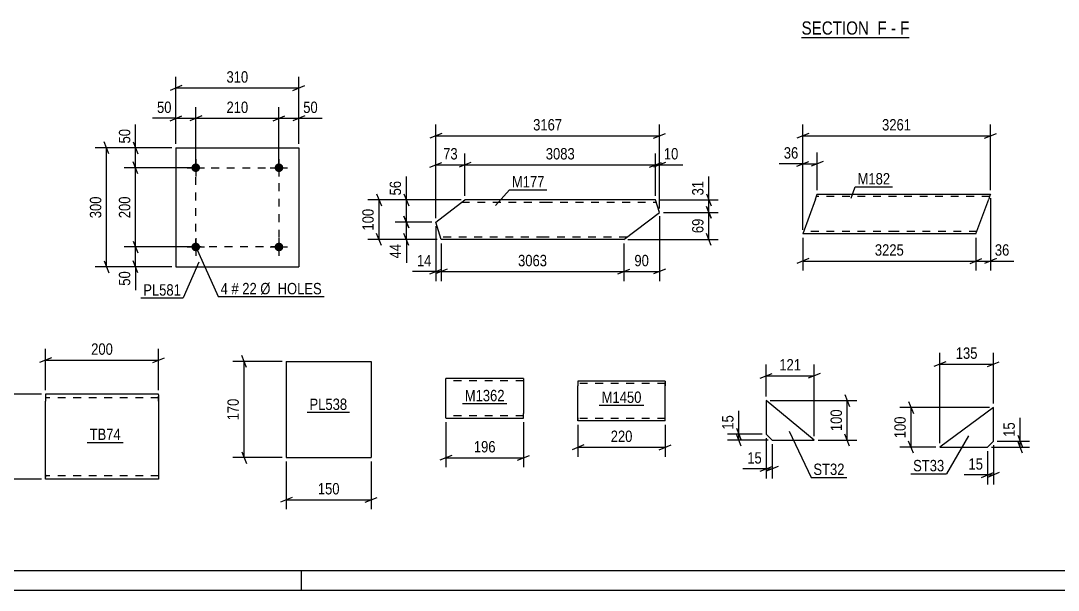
# Model space of a CAD drawing. Header units: millimetres. Extents: x 0 to 841, y 0 to 594.
# Drawn here: x 140.1 to 402, y 0 to 143.7 of the extents above; entities that cross this region are included whole.
import ezdxf

# ---------------------------------------------------------------- set-up
doc = ezdxf.new("R2010")
doc.units = ezdxf.units.MM
doc.linetypes.add('DXK_LINE_DOT2', pattern=[3.9198, 1.9599, -1.9599])
doc.styles.add('Arial Narrow', font='ARIALN.TTF', dxfattribs={"height": 0.2})

# ---------------------------------------------------------------- blocks, each defined once
blk = doc.blocks.new('Unknown-814735472-1133')
at = {"color": 5, "linetype": 'Continuous'}
for p, q in [((5, 5), (836, 5)), ((211, 0), (211, 5)), ((0, 0), (841, 0))]:
    blk.add_line(p, q, dxfattribs=at)
blk = doc.blocks.new('Unknown-814735472-17 - 6020')
at = {"color": 6, "linetype": 'Continuous'}
blk.add_line((337.19, 139.47), (364.4, 139.47), dxfattribs=at)
at = {"color": 0, "linetype": 'Continuous'}
blk.add_wipeout([(355.29, 140.22), (355.29, 143.72), (337.19, 143.72), (337.19, 140.22)], dxfattribs=at)
at = {"color": 7, "linetype": 'Continuous', "style": 'Arial Narrow'}
blk.add_text('SECTION ', height=3.34, dxfattribs=at).set_placement((337.19, 140.22))
at = {"color": 0, "linetype": 'Continuous'}
blk.add_wipeout([(358.69, 140.22), (358.69, 143.72), (356.34, 143.72), (356.34, 140.22)], dxfattribs=at)
blk.add_wipeout([(361.01, 140.22), (361.01, 143.72), (359.74, 143.72), (359.74, 140.22)], dxfattribs=at)
at = {"color": 7, "linetype": 'Continuous', "style": 'Arial Narrow'}
blk.add_text('F', height=3.34, dxfattribs=at).set_placement((356.34, 140.22))
at = {"color": 0, "linetype": 'Continuous'}
blk.add_wipeout([(364.4, 140.22), (364.4, 143.72), (362.06, 143.72), (362.06, 140.22)], dxfattribs=at)
at = {"color": 7, "linetype": 'Continuous', "style": 'Arial Narrow'}
for s, p in [('-', (359.74, 140.22)), ('F', (362.06, 140.22))]:
    blk.add_text(s, height=3.34, dxfattribs=at).set_placement(p)
blk = doc.blocks.new('Part-814735472-12692 - 12691')
at = {"color": 2, "linetype": 'Continuous'}
for p, q in [((280.76, 52.77), (280.76, 51.57)), ((302.76, 52.77), (280.76, 52.77)), ((302.76, 52.77), (302.76, 52.68)), ((302.76, 52.68), (302.76, 51.57)), ((280.76, 43.52), (280.76, 51.57)), ((302.76, 42.77), (302.76, 51.57)), ((280.76, 42.87), (280.76, 43.52)), ((280.76, 42.77), (280.76, 42.87)), ((302.76, 42.77), (280.76, 42.77))]:
    blk.add_line(p, q, dxfattribs=at)
at = {"color": 7, "linetype": 'DXK_LINE_DOT2'}
for p, q in [((302.76, 52.77), (302.76, 52.77)), ((302.76, 51.57), (302.76, 52.42)), ((302.76, 52.17), (280.76, 52.17)), ((280.76, 43.52), (280.76, 43.13)), ((280.76, 43.37), (280.76, 43.42)), ((302.76, 43.37), (280.76, 43.37)), ((280.76, 42.77), (280.76, 42.77)), ((302.76, 43.37), (302.76, 43.42))]:
    blk.add_line(p, q, dxfattribs=at)
blk = doc.blocks.new('Part-814735472-2456 - 2442')
at = {"color": 2, "linetype": 'Continuous'}
for p, q in [((207.12, 57.74), (207.12, 33.46)), ((207.12, 57.74), (228.55, 57.74)), ((228.55, 57.74), (228.55, 33.46)), ((207.12, 33.46), (228.55, 33.46))]:
    blk.add_line(p, q, dxfattribs=at)
blk = doc.blocks.new('Part-814735472-2638 - 2622')
at = {"color": 2, "linetype": 'Continuous'}
for p, q in [((340.69, 98.73), (341.13, 99.93)), ((341.13, 99.93), (361.13, 99.93)), ((361.23, 99.93), (384.87, 99.93)), ((384.74, 99.58), (384.43, 98.73)), ((384.83, 99.84), (384.74, 99.58)), ((384.87, 99.93), (384.83, 99.84)), ((340.69, 98.73), (337.49, 89.93)), ((381.23, 89.93), (384.43, 98.73)), ((361.13, 89.93), (337.49, 89.93)), ((381.23, 89.93), (361.23, 89.93))]:
    blk.add_line(p, q, dxfattribs=at)
at = {"color": 7, "linetype": 'DXK_LINE_DOT2'}
for p, q in [((341.09, 99.84), (341, 99.58)), ((341.13, 99.93), (341.09, 99.84)), ((384.87, 99.93), (384.74, 99.58)), ((361.13, 99.33), (340.91, 99.33)), ((384.65, 99.33), (361.23, 99.33)), ((361.13, 90.53), (337.71, 90.53)), ((381.44, 90.53), (361.23, 90.53))]:
    blk.add_line(p, q, dxfattribs=at)
blk = doc.blocks.new('Part-814735472-1372 - 1344')
at = {"color": 2, "linetype": 'Continuous'}
for p, q in [((244.88, 92.92), (252.23, 98.52)), ((272.23, 98.52), (252.23, 98.52)), ((300.34, 98.52), (272.33, 98.52)), ((301.32, 95.37), (300.34, 98.52)), ((292.33, 88.52), (301.32, 95.37)), ((246.25, 88.52), (244.88, 92.92)), ((272.23, 88.52), (246.25, 88.52)), ((292.33, 88.52), (272.33, 88.52))]:
    blk.add_line(p, q, dxfattribs=at)
at = {"color": 7, "linetype": 'DXK_LINE_DOT2'}
for p, q in [((251.44, 97.92), (272.23, 97.92)), ((272.33, 97.92), (300.53, 97.92)), ((272.23, 89.12), (246.07, 89.12)), ((293.11, 89.12), (272.33, 89.12))]:
    blk.add_line(p, q, dxfattribs=at)
blk = doc.blocks.new('Part-814735472-2414 - 2399')
at = {"color": 2, "linetype": 'Continuous'}
for p, q in [((146.33, 49.46), (146.33, 47.74)), ((174.9, 49.46), (146.33, 49.46)), ((146.33, 29.09), (146.33, 47.74)), ((174.9, 49.33), (174.9, 49.46)), ((174.9, 49.33), (174.9, 47.74)), ((174.9, 47.74), (174.9, 28.03)), ((146.33, 28.16), (146.33, 29.09)), ((146.33, 28.03), (146.33, 28.16)), ((174.9, 28.03), (146.33, 28.03))]:
    blk.add_line(p, q, dxfattribs=at)
at = {"color": 7, "linetype": 'DXK_LINE_DOT2'}
for p, q in [((174.9, 48.6), (146.33, 48.6)), ((174.9, 47.74), (174.9, 48.95)), ((146.33, 29.09), (146.33, 28.53)), ((146.33, 28.89), (146.33, 28.95)), ((174.9, 28.89), (146.33, 28.89)), ((174.9, 28.89), (174.9, 28.95))]:
    blk.add_line(p, q, dxfattribs=at)
blk = doc.blocks.new('Part-814735472-2169 - 2153')
at = {"color": 2, "linetype": 'Continuous'}
for p, q in [((340.36, 37.9), (328.27, 47.9)), ((328.27, 47.9), (328.27, 39.4)), ((328.27, 39.4), (329.77, 37.9)), ((329.77, 37.9), (340.36, 37.9))]:
    blk.add_line(p, q, dxfattribs=at)
blk = doc.blocks.new('Part-814735472-2097 - 2081')
at = {"color": 2, "linetype": 'Continuous'}
for p, q in [((385.61, 46.1), (372.11, 36.1)), ((385.61, 37.6), (385.61, 46.1)), ((384.11, 36.1), (385.61, 37.6)), ((372.11, 36.1), (384.11, 36.1))]:
    blk.add_line(p, q, dxfattribs=at)
blk = doc.blocks.new('Part-814735472-6686 - 6682')
at = {"color": 2, "linetype": 'Continuous'}
for p, q in [((267.01, 53.44), (247.4, 53.44)), ((247.4, 43.54), (247.4, 53.44)), ((267.01, 53.44), (267.01, 44.64)), ((267.01, 43.44), (267.01, 44.64)), ((247.4, 43.54), (247.4, 43.44)), ((247.4, 43.44), (267.01, 43.44))]:
    blk.add_line(p, q, dxfattribs=at)
at = {"color": 7, "linetype": 'DXK_LINE_DOT2'}
for p, q in [((267.01, 52.84), (247.4, 52.84)), ((247.4, 44.04), (247.4, 44.09)), ((267.01, 44.04), (247.4, 44.04)), ((267.01, 44.09), (267.01, 44.41)), ((267.01, 44.04), (267.01, 44.09))]:
    blk.add_line(p, q, dxfattribs=at)
blk = doc.blocks.new('Bolt-814735472-6736 - 6702')
at = {"linetype": 'Continuous'}
for points in [[(185.37, 106.63, -1), (183.17, 106.63, -1)], [(206.37, 106.63, -1), (204.17, 106.63, -1)]]:
    blk.add_hatch(color=1, dxfattribs=at).paths.add_polyline_path(points)
at = {"color": 1, "linetype": 'Continuous'}
for p, q in [((184.27, 108.83), (184.27, 104.43)), ((205.27, 108.83), (205.27, 104.43)), ((182.07, 106.63), (186.47, 106.63)), ((203.07, 106.63), (207.47, 106.63))]:
    blk.add_line(p, q, dxfattribs=at)
blk = doc.blocks.new('Bolt-814735472-6741 - 6702')
at = {"linetype": 'Continuous'}
for points in [[(185.37, 86.63, -1), (183.17, 86.63, -1)], [(206.37, 86.63, -1), (204.17, 86.63, -1)]]:
    blk.add_hatch(color=1, dxfattribs=at).paths.add_polyline_path(points)
at = {"color": 1, "linetype": 'Continuous'}
for p, q in [((182.07, 86.63), (186.47, 86.63)), ((184.27, 88.83), (184.27, 84.43)), ((203.07, 86.63), (207.47, 86.63)), ((205.27, 88.83), (205.27, 84.43))]:
    blk.add_line(p, q, dxfattribs=at)
blk = doc.blocks.new('Part-814735472-6746 - 6702')
at = {"color": 2, "linetype": 'Continuous'}
for p, q in [((179.27, 111.63), (179.27, 81.63)), ((179.27, 111.63), (210.27, 111.63)), ((210.27, 111.63), (210.27, 81.63)), ((179.27, 81.63), (210.27, 81.63))]:
    blk.add_line(p, q, dxfattribs=at)
blk = doc.blocks.new('Rectangle-814735472-6855 - 6702')
at = {"color": 1, "linetype": 'DXK_LINE_DOT2'}
blk.add_lwpolyline([(184.27, 106.63), (205.27, 106.63), (205.27, 86.63), (184.27, 86.63), (184.27, 106.63)], close=True, dxfattribs=at)
blk = doc.blocks.new('StraightDimension-814735472-12743 - 12691')
at = {"color": 7, "linetype": 'Continuous'}
for p, q in [((280.76, 41.77), (280.76, 33.67)), ((302.76, 41.77), (302.76, 33.67)), ((282.26, 36.67), (279.26, 35.47)), ((301.26, 35.47), (304.26, 36.67)), ((280.76, 36.07), (302.76, 36.07))]:
    blk.add_line(p, q, dxfattribs=at)
at = {"color": 0}
blk.add_wipeout([(295.11, 36.82), (295.11, 41.02), (288.42, 41.02), (288.42, 36.82)], dxfattribs=at)
at = {"color": 3, "style": 'Arial Narrow'}
blk.add_text('220', height=2.863, dxfattribs=at).set_placement((289.02, 37.42))
blk = doc.blocks.new('StraightDimension-814735472-2469 - 2442')
at = {"color": 7, "linetype": 'Continuous'}
for p, q in [((206.12, 57.74), (193.63, 57.74)), ((197.08, 56.24), (195.88, 59.24)), ((196.48, 33.46), (196.48, 57.74)), ((195.88, 34.96), (197.08, 31.96)), ((206.12, 33.46), (193.63, 33.46))]:
    blk.add_line(p, q, dxfattribs=at)
at = {"color": 0}
blk.add_wipeout([(195.73, 48.94), (191.53, 48.94), (191.53, 42.26), (195.73, 42.26)], dxfattribs=at)
at = {"color": 3, "style": 'Arial Narrow'}
blk.add_text('170', height=2.863, rotation=90.0002, dxfattribs=at).set_placement((195.13, 42.86))
blk = doc.blocks.new('StraightDimension-814735472-2458 - 2442')
at = {"color": 7, "linetype": 'Continuous'}
for p, q in [((207.12, 32.46), (207.12, 20.44)), ((228.55, 32.46), (228.55, 20.44)), ((208.62, 23.44), (205.62, 22.24)), ((207.12, 22.84), (228.55, 22.84)), ((227.05, 22.24), (230.05, 23.44))]:
    blk.add_line(p, q, dxfattribs=at)
at = {"color": 0}
blk.add_wipeout([(221.18, 23.59), (221.18, 27.79), (214.49, 27.79), (214.49, 23.59)], dxfattribs=at)
at = {"color": 3, "style": 'Arial Narrow'}
blk.add_text('150', height=2.863, dxfattribs=at).set_placement((215.09, 24.19))
blk = doc.blocks.new('StraightDimension-814735472-2698 - 2622')
at = {"color": 7, "linetype": 'Continuous'}
for p, q in [((338.99, 115.29), (335.99, 114.09)), ((337.49, 90.93), (337.49, 117.54)), ((383.37, 114.09), (386.37, 115.29)), ((384.87, 100.93), (384.87, 117.54)), ((337.49, 114.69), (384.87, 114.69))]:
    blk.add_line(p, q, dxfattribs=at)
at = {"color": 0}
blk.add_wipeout([(365.43, 115.44), (365.43, 119.64), (356.92, 119.64), (356.92, 115.44)], dxfattribs=at)
at = {"color": 3, "style": 'Arial Narrow'}
blk.add_text('3261', height=2.863, dxfattribs=at).set_placement((357.52, 116.04))
blk = doc.blocks.new('StraightDimension-814735472-2641 - 2622')
at = {"color": 7, "linetype": 'Continuous'}
for p, q in [((337.49, 88.93), (337.49, 80.69)), ((381.23, 88.93), (381.23, 80.69)), ((338.99, 83.69), (335.99, 82.49)), ((337.49, 83.09), (381.23, 83.09)), ((379.73, 82.49), (382.73, 83.69))]:
    blk.add_line(p, q, dxfattribs=at)
at = {"color": 0}
blk.add_wipeout([(363.61, 83.84), (363.61, 88.04), (355.1, 88.04), (355.1, 83.84)], dxfattribs=at)
at = {"color": 3, "style": 'Arial Narrow'}
blk.add_text('3225', height=2.863, dxfattribs=at).set_placement((355.7, 84.44))
blk = doc.blocks.new('StraightDimension-814735472-2661 - 2622')
at = {"color": 7, "linetype": 'Continuous'}
for p, q in [((384.87, 98.93), (384.87, 80.69)), ((381.23, 88.93), (381.23, 80.69)), ((379.73, 82.49), (382.73, 83.69)), ((381.23, 83.09), (384.87, 83.09)), ((386.37, 83.69), (383.37, 82.49))]:
    blk.add_line(p, q, dxfattribs=at)
at = {"color": 0}
blk.add_wipeout([(390.25, 83.84), (390.25, 88.04), (385.39, 88.04), (385.39, 83.84)], dxfattribs=at)
at = {"color": 7, "linetype": 'Continuous'}
blk.add_line((384.87, 83.09), (390.77, 83.09), dxfattribs=at)
blk.add_line((384.87, 83.09), (390.77, 83.09), dxfattribs=at)
at = {"color": 3, "style": 'Arial Narrow'}
blk.add_text('36', height=2.863, dxfattribs=at).set_placement((385.99, 84.44))
blk = doc.blocks.new('StraightDimension-814735472-2679 - 2622')
at = {"color": 7, "linetype": 'Continuous'}
for p, q in [((337.49, 90.93), (337.49, 110.44)), ((341.13, 100.93), (341.13, 110.44)), ((335.99, 106.99), (338.99, 108.19)), ((337.49, 107.59), (341.13, 107.59)), ((342.63, 108.19), (339.63, 106.99))]:
    blk.add_line(p, q, dxfattribs=at)
at = {"color": 0}
blk.add_wipeout([(336.96, 108.34), (336.96, 112.54), (332.11, 112.54), (332.11, 108.34)], dxfattribs=at)
at = {"color": 7, "linetype": 'Continuous'}
blk.add_line((337.49, 107.59), (331.58, 107.59), dxfattribs=at)
blk.add_line((337.49, 107.59), (331.58, 107.59), dxfattribs=at)
at = {"color": 3, "style": 'Arial Narrow'}
blk.add_text('36', height=2.863, dxfattribs=at).set_placement((332.71, 108.94))
blk = doc.blocks.new('StraightDimension-814735472-1471 - 1344')
at = {"color": 7, "linetype": 'Continuous'}
for p, q in [((236.83, 94.42), (238.03, 91.42)), ((243.88, 92.92), (234.58, 92.92)), ((237.43, 88.52), (237.43, 92.92)), ((238.03, 87.02), (236.83, 90.02)), ((245.25, 88.52), (234.58, 88.52))]:
    blk.add_line(p, q, dxfattribs=at)
at = {"color": 0}
blk.add_wipeout([(236.68, 87.99), (232.48, 87.99), (232.48, 83.14), (236.68, 83.14)], dxfattribs=at)
at = {"color": 7, "linetype": 'Continuous'}
blk.add_line((237.43, 88.52), (237.43, 82.61), dxfattribs=at)
blk.add_line((237.43, 88.52), (237.43, 82.61), dxfattribs=at)
at = {"color": 3, "style": 'Arial Narrow'}
blk.add_text('44', height=2.863, rotation=90.0002, dxfattribs=at).set_placement((236.08, 83.74))
blk = doc.blocks.new('StraightDimension-814735472-1562 - 1344')
at = {"color": 7, "linetype": 'Continuous'}
for p, q in [((244.88, 91.92), (244.88, 78.02)), ((246.25, 87.52), (246.25, 78.02)), ((243.38, 79.82), (246.38, 81.02)), ((247.75, 81.02), (244.75, 79.82)), ((244.88, 80.42), (246.25, 80.42))]:
    blk.add_line(p, q, dxfattribs=at)
at = {"color": 0}
blk.add_wipeout([(244.36, 81.17), (244.36, 85.37), (239.5, 85.37), (239.5, 81.17)], dxfattribs=at)
at = {"color": 7, "linetype": 'Continuous'}
blk.add_line((244.88, 80.42), (238.98, 80.42), dxfattribs=at)
blk.add_line((244.88, 80.42), (238.98, 80.42), dxfattribs=at)
at = {"color": 3, "style": 'Arial Narrow'}
blk.add_text('14', height=2.863, dxfattribs=at).set_placement((240.1, 81.77))
blk = doc.blocks.new('StraightDimension-814735472-1375 - 1344')
at = {"color": 7, "linetype": 'Continuous'}
for p, q in [((229.93, 100.02), (231.13, 97.02)), ((251.23, 98.52), (227.68, 98.52)), ((230.53, 88.52), (230.53, 98.52)), ((231.13, 87.02), (229.93, 90.02)), ((245.25, 88.52), (227.68, 88.52))]:
    blk.add_line(p, q, dxfattribs=at)
at = {"color": 0}
blk.add_wipeout([(229.78, 96.86), (225.58, 96.86), (225.58, 90.18), (229.78, 90.18)], dxfattribs=at)
at = {"color": 3, "style": 'Arial Narrow'}
blk.add_text('100', height=2.863, rotation=90.0002, dxfattribs=at).set_placement((229.18, 90.78))
blk = doc.blocks.new('StraightDimension-814735472-1418 - 1344')
at = {"color": 7, "linetype": 'Continuous'}
for p, q in [((302.32, 95.37), (316.18, 95.37)), ((313.18, 96.87), (314.38, 93.87)), ((313.78, 88.52), (313.78, 95.37)), ((314.38, 87.02), (313.18, 90.02)), ((293.33, 88.52), (316.18, 88.52))]:
    blk.add_line(p, q, dxfattribs=at)
at = {"color": 0}
blk.add_wipeout([(313.03, 94.37), (308.83, 94.37), (308.83, 89.52), (313.03, 89.52)], dxfattribs=at)
at = {"color": 3, "style": 'Arial Narrow'}
blk.add_text('69', height=2.863, rotation=90.0002, dxfattribs=at).set_placement((312.43, 90.12))
blk = doc.blocks.new('StraightDimension-814735472-1445 - 1344')
at = {"color": 7, "linetype": 'Continuous'}
for p, q in [((313.18, 100.02), (314.38, 97.02)), ((301.34, 98.52), (316.18, 98.52)), ((313.78, 95.37), (313.78, 98.52)), ((302.32, 95.37), (316.18, 95.37)), ((314.38, 93.87), (313.18, 96.87))]:
    blk.add_line(p, q, dxfattribs=at)
at = {"color": 0}
blk.add_wipeout([(313.03, 103.9), (308.83, 103.9), (308.83, 99.04), (313.03, 99.04)], dxfattribs=at)
at = {"color": 7, "linetype": 'Continuous'}
blk.add_line((313.78, 98.52), (313.78, 104.43), dxfattribs=at)
blk.add_line((313.78, 98.52), (313.78, 104.43), dxfattribs=at)
at = {"color": 3, "style": 'Arial Narrow'}
blk.add_text('31', height=2.863, rotation=90.0002, dxfattribs=at).set_placement((312.43, 99.64))
blk = doc.blocks.new('StraightDimension-814735472-1496 - 1344')
at = {"color": 7, "linetype": 'Continuous'}
for p, q in [((236.83, 100.02), (238.03, 97.02)), ((251.23, 98.52), (234.58, 98.52)), ((237.43, 92.92), (237.43, 98.52)), ((238.03, 91.42), (236.83, 94.42)), ((243.88, 92.92), (234.58, 92.92))]:
    blk.add_line(p, q, dxfattribs=at)
at = {"color": 0}
blk.add_wipeout([(236.68, 103.9), (232.48, 103.9), (232.48, 99.04), (236.68, 99.04)], dxfattribs=at)
at = {"color": 7, "linetype": 'Continuous'}
blk.add_line((237.43, 98.52), (237.43, 104.43), dxfattribs=at)
blk.add_line((237.43, 98.52), (237.43, 104.43), dxfattribs=at)
at = {"color": 3, "style": 'Arial Narrow'}
blk.add_text('56', height=2.863, rotation=90.0002, dxfattribs=at).set_placement((236.08, 99.64))
blk = doc.blocks.new('StraightDimension-814735472-1632 - 1344')
at = {"color": 7, "linetype": 'Continuous'}
for p, q in [((300.34, 99.52), (300.34, 110.22)), ((301.32, 96.37), (301.32, 110.22)), ((298.84, 106.77), (301.84, 107.97)), ((302.82, 107.97), (299.82, 106.77)), ((300.34, 107.37), (301.32, 107.37))]:
    blk.add_line(p, q, dxfattribs=at)
at = {"color": 0}
blk.add_wipeout([(306.7, 108.12), (306.7, 112.32), (301.84, 112.32), (301.84, 108.12)], dxfattribs=at)
at = {"color": 7, "linetype": 'Continuous'}
blk.add_line((301.32, 107.37), (307.23, 107.37), dxfattribs=at)
blk.add_line((301.32, 107.37), (307.23, 107.37), dxfattribs=at)
at = {"color": 3, "style": 'Arial Narrow'}
blk.add_text('10', height=2.863, dxfattribs=at).set_placement((302.44, 108.72))
blk = doc.blocks.new('StraightDimension-814735472-1521 - 1344')
at = {"color": 7, "linetype": 'Continuous'}
for p, q in [((301.32, 94.37), (301.32, 78.02)), ((292.33, 87.52), (292.33, 78.02)), ((290.83, 79.82), (293.83, 81.02)), ((292.33, 80.42), (301.32, 80.42)), ((302.82, 81.02), (299.82, 79.82))]:
    blk.add_line(p, q, dxfattribs=at)
at = {"color": 0}
blk.add_wipeout([(299.25, 81.17), (299.25, 85.37), (294.4, 85.37), (294.4, 81.17)], dxfattribs=at)
at = {"color": 3, "style": 'Arial Narrow'}
blk.add_text('90', height=2.863, dxfattribs=at).set_placement((295, 81.77))
blk = doc.blocks.new('StraightDimension-814735472-1538 - 1344')
at = {"color": 7, "linetype": 'Continuous'}
for p, q in [((246.25, 87.52), (246.25, 78.02)), ((292.33, 87.52), (292.33, 78.02)), ((247.75, 81.02), (244.75, 79.82)), ((246.25, 80.42), (292.33, 80.42)), ((290.83, 79.82), (293.83, 81.02))]:
    blk.add_line(p, q, dxfattribs=at)
at = {"color": 0}
blk.add_wipeout([(273.55, 81.17), (273.55, 85.37), (265.03, 85.37), (265.03, 81.17)], dxfattribs=at)
at = {"color": 3, "style": 'Arial Narrow'}
blk.add_text('3063', height=2.863, dxfattribs=at).set_placement((265.63, 81.77))
blk = doc.blocks.new('StraightDimension-814735472-1580 - 1344')
at = {"color": 7, "linetype": 'Continuous'}
for p, q in [((246.38, 115.29), (243.38, 114.09)), ((244.88, 93.92), (244.88, 117.54)), ((299.82, 114.09), (302.82, 115.29)), ((301.32, 96.37), (301.32, 117.54)), ((244.88, 114.69), (301.32, 114.69))]:
    blk.add_line(p, q, dxfattribs=at)
at = {"color": 0}
blk.add_wipeout([(277.36, 115.44), (277.36, 119.64), (268.84, 119.64), (268.84, 115.44)], dxfattribs=at)
at = {"color": 3, "style": 'Arial Narrow'}
blk.add_text('3167', height=2.863, dxfattribs=at).set_placement((269.44, 116.04))
blk = doc.blocks.new('StraightDimension-814735472-1591 - 1344')
at = {"color": 7, "linetype": 'Continuous'}
for p, q in [((244.88, 93.92), (244.88, 110.22)), ((252.23, 99.52), (252.23, 110.22)), ((243.38, 106.77), (246.38, 107.97)), ((253.73, 107.97), (250.73, 106.77)), ((244.88, 107.37), (252.23, 107.37))]:
    blk.add_line(p, q, dxfattribs=at)
at = {"color": 0}
blk.add_wipeout([(250.98, 108.12), (250.98, 112.32), (246.13, 112.32), (246.13, 108.12)], dxfattribs=at)
at = {"color": 3, "style": 'Arial Narrow'}
blk.add_text('73', height=2.863, dxfattribs=at).set_placement((246.73, 108.72))
blk = doc.blocks.new('StraightDimension-814735472-1608 - 1344')
at = {"color": 7, "linetype": 'Continuous'}
for p, q in [((252.23, 99.52), (252.23, 110.22)), ((300.34, 99.52), (300.34, 110.22)), ((253.73, 107.97), (250.73, 106.77)), ((298.84, 106.77), (301.84, 107.97)), ((252.23, 107.37), (300.34, 107.37))]:
    blk.add_line(p, q, dxfattribs=at)
at = {"color": 0}
blk.add_wipeout([(280.54, 108.12), (280.54, 112.32), (272.03, 112.32), (272.03, 108.12)], dxfattribs=at)
at = {"color": 3, "style": 'Arial Narrow'}
blk.add_text('3083', height=2.863, dxfattribs=at).set_placement((272.63, 108.72))
blk = doc.blocks.new('StraightDimension-814735472-2416 - 2399')
at = {"color": 7, "linetype": 'Continuous'}
for p, q in [((135.94, 47.96), (134.74, 50.96)), ((145.33, 49.46), (132.49, 49.46)), ((135.34, 28.03), (135.34, 49.46)), ((134.74, 29.53), (135.94, 26.53)), ((145.33, 28.03), (132.49, 28.03))]:
    blk.add_line(p, q, dxfattribs=at)
at = {"color": 0}
blk.add_wipeout([(134.59, 42.08), (130.39, 42.08), (130.39, 35.4), (134.59, 35.4)], dxfattribs=at)
at = {"color": 3, "style": 'Arial Narrow'}
blk.add_text('150', height=2.863, rotation=90.0002, dxfattribs=at).set_placement((133.99, 36))
blk = doc.blocks.new('StraightDimension-814735472-2427 - 2399')
at = {"color": 7, "linetype": 'Continuous'}
for p, q in [((146.33, 50.46), (146.33, 60.93)), ((174.9, 50.46), (174.9, 60.93)), ((147.83, 58.68), (144.83, 57.48)), ((146.33, 58.08), (174.9, 58.08)), ((173.4, 57.48), (176.4, 58.68))]:
    blk.add_line(p, q, dxfattribs=at)
at = {"color": 0}
blk.add_wipeout([(163.95, 58.83), (163.95, 63.03), (157.27, 63.03), (157.27, 58.83)], dxfattribs=at)
at = {"color": 3, "style": 'Arial Narrow'}
blk.add_text('200', height=2.863, dxfattribs=at).set_placement((157.87, 59.43))
blk = doc.blocks.new('StraightDimension-814735472-2205 - 2153')
at = {"color": 7, "linetype": 'Continuous'}
for p, q in [((328.27, 38.4), (328.27, 28.22)), ((329.77, 36.9), (329.77, 28.22)), ((326.77, 30.02), (329.77, 31.22)), ((331.27, 31.22), (328.27, 30.02)), ((328.27, 30.62), (329.77, 30.62))]:
    blk.add_line(p, q, dxfattribs=at)
at = {"color": 0}
blk.add_wipeout([(327.75, 31.37), (327.75, 35.57), (322.89, 35.57), (322.89, 31.37)], dxfattribs=at)
at = {"color": 7, "linetype": 'Continuous'}
blk.add_line((328.27, 30.62), (322.37, 30.62), dxfattribs=at)
blk.add_line((328.27, 30.62), (322.37, 30.62), dxfattribs=at)
at = {"color": 3, "style": 'Arial Narrow'}
blk.add_text('15', height=2.863, dxfattribs=at).set_placement((323.49, 31.97))
blk = doc.blocks.new('StraightDimension-814735472-2195 - 2153')
at = {"color": 7, "linetype": 'Continuous'}
for p, q in [((328.27, 48.9), (328.27, 56.97)), ((340.36, 38.9), (340.36, 56.97)), ((326.77, 53.52), (329.77, 54.72)), ((328.27, 54.12), (340.36, 54.12)), ((341.86, 54.72), (338.86, 53.52))]:
    blk.add_line(p, q, dxfattribs=at)
at = {"color": 0}
blk.add_wipeout([(337.66, 54.87), (337.66, 59.07), (330.98, 59.07), (330.98, 54.87)], dxfattribs=at)
at = {"color": 3, "style": 'Arial Narrow'}
blk.add_text('121', height=2.863, dxfattribs=at).set_placement((331.58, 55.47))
blk = doc.blocks.new('StraightDimension-814735472-2171 - 2153')
at = {"color": 7, "linetype": 'Continuous'}
for p, q in [((329.27, 47.9), (351.13, 47.9)), ((348.13, 49.4), (349.33, 46.4)), ((348.73, 37.9), (348.73, 47.9)), ((349.33, 36.4), (348.13, 39.4)), ((341.36, 37.9), (351.13, 37.9))]:
    blk.add_line(p, q, dxfattribs=at)
at = {"color": 0}
blk.add_wipeout([(347.98, 46.24), (343.78, 46.24), (343.78, 39.56), (347.98, 39.56)], dxfattribs=at)
at = {"color": 3, "style": 'Arial Narrow'}
blk.add_text('100', height=2.863, rotation=90.0002, dxfattribs=at).set_placement((347.38, 40.16))
blk = doc.blocks.new('StraightDimension-814735472-2183 - 2153')
at = {"color": 7, "linetype": 'Continuous'}
for p, q in [((327.27, 39.4), (318.51, 39.4)), ((320.76, 40.9), (321.96, 37.9)), ((321.96, 36.4), (320.76, 39.4)), ((321.36, 37.9), (321.36, 39.4)), ((328.77, 37.9), (318.51, 37.9))]:
    blk.add_line(p, q, dxfattribs=at)
at = {"color": 0}
blk.add_wipeout([(320.61, 44.78), (316.41, 44.78), (316.41, 39.92), (320.61, 39.92)], dxfattribs=at)
at = {"color": 7, "linetype": 'Continuous'}
blk.add_line((321.36, 39.4), (321.36, 45.31), dxfattribs=at)
blk.add_line((321.36, 39.4), (321.36, 45.31), dxfattribs=at)
at = {"color": 3, "style": 'Arial Narrow'}
blk.add_text('15', height=2.863, rotation=90.0002, dxfattribs=at).set_placement((320.01, 40.52))
blk = doc.blocks.new('StraightDimension-814735472-2126 - 2081')
at = {"color": 7, "linetype": 'Continuous'}
for p, q in [((364.23, 47.6), (365.43, 44.6)), ((384.61, 46.1), (361.98, 46.1)), ((364.83, 36.1), (364.83, 46.1)), ((365.43, 34.6), (364.23, 37.6)), ((371.11, 36.1), (361.98, 36.1))]:
    blk.add_line(p, q, dxfattribs=at)
at = {"color": 0}
blk.add_wipeout([(364.08, 44.44), (359.88, 44.44), (359.88, 37.76), (364.08, 37.76)], dxfattribs=at)
at = {"color": 3, "style": 'Arial Narrow'}
blk.add_text('100', height=2.863, rotation=90.0002, dxfattribs=at).set_placement((363.48, 38.36))
blk = doc.blocks.new('StraightDimension-814735472-2099 - 2081')
at = {"color": 7, "linetype": 'Continuous'}
for p, q in [((384.11, 35.1), (384.11, 26.69)), ((385.61, 36.6), (385.61, 26.69)), ((382.61, 28.49), (385.61, 29.69)), ((387.11, 29.69), (384.11, 28.49)), ((384.11, 29.09), (385.61, 29.09))]:
    blk.add_line(p, q, dxfattribs=at)
at = {"color": 0}
blk.add_wipeout([(383.59, 29.84), (383.59, 34.04), (378.73, 34.04), (378.73, 29.84)], dxfattribs=at)
at = {"color": 7, "linetype": 'Continuous'}
blk.add_line((384.11, 29.09), (378.21, 29.09), dxfattribs=at)
blk.add_line((384.11, 29.09), (378.21, 29.09), dxfattribs=at)
at = {"color": 3, "style": 'Arial Narrow'}
blk.add_text('15', height=2.863, dxfattribs=at).set_placement((379.33, 30.44))
blk = doc.blocks.new('StraightDimension-814735472-2138 - 2081')
at = {"color": 7, "linetype": 'Continuous'}
for p, q in [((386.61, 37.6), (394.77, 37.6)), ((391.77, 39.1), (392.97, 36.1)), ((392.97, 34.6), (391.77, 37.6)), ((392.37, 36.1), (392.37, 37.6)), ((385.11, 36.1), (394.77, 36.1))]:
    blk.add_line(p, q, dxfattribs=at)
at = {"color": 0}
blk.add_wipeout([(391.62, 42.98), (387.42, 42.98), (387.42, 38.12), (391.62, 38.12)], dxfattribs=at)
at = {"color": 7, "linetype": 'Continuous'}
blk.add_line((392.37, 37.6), (392.37, 43.5), dxfattribs=at)
blk.add_line((392.37, 37.6), (392.37, 43.5), dxfattribs=at)
at = {"color": 3, "style": 'Arial Narrow'}
blk.add_text('15', height=2.863, rotation=90.0002, dxfattribs=at).set_placement((391.02, 38.72))
blk = doc.blocks.new('StraightDimension-814735472-2114 - 2081')
at = {"color": 7, "linetype": 'Continuous'}
for p, q in [((373.61, 57.65), (370.61, 56.45)), ((372.11, 37.1), (372.11, 59.9)), ((384.11, 56.45), (387.11, 57.65)), ((385.61, 47.1), (385.61, 59.9)), ((372.11, 57.05), (385.61, 57.05))]:
    blk.add_line(p, q, dxfattribs=at)
at = {"color": 0}
blk.add_wipeout([(382.21, 57.8), (382.21, 62), (375.52, 62), (375.52, 57.8)], dxfattribs=at)
at = {"color": 3, "style": 'Arial Narrow'}
blk.add_text('135', height=2.863, dxfattribs=at).set_placement((376.12, 58.4))
blk = doc.blocks.new('StraightDimension-814735472-6688 - 6682')
at = {"color": 7, "linetype": 'Continuous'}
for p, q in [((247.4, 42.44), (247.4, 31.04)), ((267.01, 42.44), (267.01, 31.04)), ((248.9, 34.04), (245.9, 32.84)), ((247.4, 33.44), (267.01, 33.44)), ((265.51, 32.84), (268.51, 34.04))]:
    blk.add_line(p, q, dxfattribs=at)
at = {"color": 0}
blk.add_wipeout([(260.55, 34.19), (260.55, 38.39), (253.87, 38.39), (253.87, 34.19)], dxfattribs=at)
at = {"color": 3, "style": 'Arial Narrow'}
blk.add_text('196', height=2.863, dxfattribs=at).set_placement((254.47, 34.79))
blk = doc.blocks.new('StraightDimension-814735472-6791 - 6702')
at = {"color": 7, "linetype": 'Continuous'}
for p, q in [((179.27, 112.63), (179.27, 129.61)), ((210.27, 112.63), (210.27, 129.61)), ((180.77, 127.36), (177.77, 126.16)), ((179.27, 126.76), (210.27, 126.76)), ((208.77, 126.16), (211.77, 127.36))]:
    blk.add_line(p, q, dxfattribs=at)
at = {"color": 0}
blk.add_wipeout([(198.11, 127.51), (198.11, 131.71), (191.43, 131.71), (191.43, 127.51)], dxfattribs=at)
at = {"color": 3, "style": 'Arial Narrow'}
blk.add_text('310', height=2.863, dxfattribs=at).set_placement((192.03, 128.11))
blk = doc.blocks.new('StraightDimension-814735472-6748 - 6702')
at = {"color": 7, "linetype": 'Continuous'}
for p, q in [((179.27, 112.63), (179.27, 121.95)), ((184.27, 107.63), (184.27, 121.95)), ((177.77, 118.5), (180.77, 119.7)), ((179.27, 119.1), (184.27, 119.1)), ((185.77, 119.7), (182.77, 118.5))]:
    blk.add_line(p, q, dxfattribs=at)
at = {"color": 0}
blk.add_wipeout([(178.75, 119.85), (178.75, 124.05), (173.89, 124.05), (173.89, 119.85)], dxfattribs=at)
at = {"color": 7, "linetype": 'Continuous'}
blk.add_line((179.27, 119.1), (173.36, 119.1), dxfattribs=at)
blk.add_line((179.27, 119.1), (173.36, 119.1), dxfattribs=at)
at = {"color": 3, "style": 'Arial Narrow'}
blk.add_text('50', height=2.863, dxfattribs=at).set_placement((174.49, 120.45))
blk = doc.blocks.new('StraightDimension-814735472-6761 - 6702')
at = {"color": 7, "linetype": 'Continuous'}
for p, q in [((184.27, 107.63), (184.27, 121.95)), ((205.27, 107.63), (205.27, 121.95)), ((185.77, 119.7), (182.77, 118.5)), ((184.27, 119.1), (205.27, 119.1)), ((203.77, 118.5), (206.77, 119.7))]:
    blk.add_line(p, q, dxfattribs=at)
at = {"color": 0}
blk.add_wipeout([(198.11, 119.85), (198.11, 124.05), (191.43, 124.05), (191.43, 119.85)], dxfattribs=at)
at = {"color": 3, "style": 'Arial Narrow'}
blk.add_text('210', height=2.863, dxfattribs=at).set_placement((192.03, 120.45))
blk = doc.blocks.new('StraightDimension-814735472-6777 - 6702')
at = {"color": 7, "linetype": 'Continuous'}
for p, q in [((205.27, 107.63), (205.27, 121.95)), ((210.27, 112.63), (210.27, 121.95)), ((203.77, 118.5), (206.77, 119.7)), ((205.27, 119.1), (210.27, 119.1)), ((211.77, 119.7), (208.77, 118.5))]:
    blk.add_line(p, q, dxfattribs=at)
at = {"color": 0}
blk.add_wipeout([(215.65, 119.85), (215.65, 124.05), (210.8, 124.05), (210.8, 119.85)], dxfattribs=at)
at = {"color": 7, "linetype": 'Continuous'}
blk.add_line((210.27, 119.1), (216.18, 119.1), dxfattribs=at)
blk.add_line((210.27, 119.1), (216.18, 119.1), dxfattribs=at)
at = {"color": 3, "style": 'Arial Narrow'}
blk.add_text('50', height=2.863, dxfattribs=at).set_placement((211.4, 120.45))
blk = doc.blocks.new('StraightDimension-814735472-6802 - 6702')
at = {"color": 7, "linetype": 'Continuous'}
for p, q in [((162.36, 110.13), (161.16, 113.13)), ((178.27, 111.63), (158.91, 111.63)), ((161.76, 81.63), (161.76, 111.63)), ((178.27, 81.63), (158.91, 81.63)), ((161.16, 83.13), (162.36, 80.13))]:
    blk.add_line(p, q, dxfattribs=at)
at = {"color": 0}
blk.add_wipeout([(161.01, 99.97), (156.81, 99.97), (156.81, 93.28), (161.01, 93.28)], dxfattribs=at)
at = {"color": 3, "style": 'Arial Narrow'}
blk.add_text('300', height=2.863, rotation=90.0002, dxfattribs=at).set_placement((160.41, 93.88))
blk = doc.blocks.new('StraightDimension-814735472-6813 - 6702')
at = {"color": 7, "linetype": 'Continuous'}
for p, q in [((168.48, 113.13), (169.68, 110.13)), ((178.27, 111.63), (166.23, 111.63)), ((169.08, 106.63), (169.08, 111.63)), ((169.68, 105.13), (168.48, 108.13)), ((183.27, 106.63), (166.23, 106.63))]:
    blk.add_line(p, q, dxfattribs=at)
at = {"color": 0}
blk.add_wipeout([(168.33, 117.01), (164.13, 117.01), (164.13, 112.15), (168.33, 112.15)], dxfattribs=at)
at = {"color": 7, "linetype": 'Continuous'}
blk.add_line((169.08, 111.63), (169.08, 117.53), dxfattribs=at)
blk.add_line((169.08, 111.63), (169.08, 117.53), dxfattribs=at)
at = {"color": 3, "style": 'Arial Narrow'}
blk.add_text('50', height=2.863, rotation=90.0002, dxfattribs=at).set_placement((167.73, 112.75))
blk = doc.blocks.new('StraightDimension-814735472-6826 - 6702')
at = {"color": 7, "linetype": 'Continuous'}
for p, q in [((169.68, 105.13), (168.48, 108.13)), ((183.27, 106.63), (166.23, 106.63)), ((169.08, 86.63), (169.08, 106.63)), ((183.27, 86.63), (166.23, 86.63)), ((168.48, 88.13), (169.68, 85.13))]:
    blk.add_line(p, q, dxfattribs=at)
at = {"color": 0}
blk.add_wipeout([(168.33, 99.97), (164.13, 99.97), (164.13, 93.29), (168.33, 93.29)], dxfattribs=at)
at = {"color": 3, "style": 'Arial Narrow'}
blk.add_text('200', height=2.863, rotation=90.0002, dxfattribs=at).set_placement((167.73, 93.89))
blk = doc.blocks.new('StraightDimension-814735472-6842 - 6702')
at = {"color": 7, "linetype": 'Continuous'}
for p, q in [((183.27, 86.63), (166.23, 86.63)), ((168.48, 88.13), (169.68, 85.13)), ((169.08, 81.63), (169.08, 86.63)), ((178.27, 81.63), (166.23, 81.63)), ((169.68, 80.13), (168.48, 83.13))]:
    blk.add_line(p, q, dxfattribs=at)
at = {"color": 0}
blk.add_wipeout([(168.33, 81.1), (164.13, 81.1), (164.13, 76.25), (168.33, 76.25)], dxfattribs=at)
at = {"color": 7, "linetype": 'Continuous'}
blk.add_line((169.08, 81.63), (169.08, 75.72), dxfattribs=at)
blk.add_line((169.08, 81.63), (169.08, 75.72), dxfattribs=at)
at = {"color": 3, "style": 'Arial Narrow'}
blk.add_text('50', height=2.863, rotation=90.0002, dxfattribs=at).set_placement((167.73, 76.85))
blk = doc.blocks.new('Mark-814735472-12752 - 12691')
at = {"color": 0}
blk.add_wipeout([(296.79, 47.28), (296.79, 50.28), (286.74, 50.28), (286.74, 47.28)], dxfattribs=at)
blk.add_wipeout([(296.79, 47.28), (296.79, 50.28), (286.74, 50.28), (286.74, 47.28)], dxfattribs=at)
at = {"color": 30, "linetype": 'Continuous'}
blk.add_line((286.14, 46.68), (297.39, 46.68), dxfattribs=at)
at = {"color": 3, "style": 'Arial Narrow'}
blk.add_text('M1450', height=2.863, dxfattribs=at).set_placement((286.74, 47.28))
blk = doc.blocks.new('Mark-814735472-2454 - 2442')
at = {"color": 0}
blk.add_wipeout([(222.5, 45.5), (222.5, 48.5), (212.99, 48.5), (212.99, 45.5)], dxfattribs=at)
blk.add_wipeout([(222.5, 45.5), (222.5, 48.5), (212.99, 48.5), (212.99, 45.5)], dxfattribs=at)
at = {"color": 30, "linetype": 'Continuous'}
blk.add_line((212.39, 44.9), (223.1, 44.9), dxfattribs=at)
at = {"color": 3, "style": 'Arial Narrow'}
blk.add_text('PL538', height=2.863, dxfattribs=at).set_placement((212.99, 45.5))
blk = doc.blocks.new('Mark-814735472-2634 - 2622')
at = {"color": 0}
blk.add_wipeout([(359.56, 102.41), (359.56, 105.41), (351.34, 105.41), (351.34, 102.41)], dxfattribs=at)
blk.add_wipeout([(359.56, 102.41), (359.56, 105.41), (351.34, 105.41), (351.34, 102.41)], dxfattribs=at)
at = {"color": 30, "linetype": 'Continuous'}
for p, q in [((349.75, 98.93), (350.74, 101.81)), ((350.74, 101.81), (360.16, 101.81))]:
    blk.add_line(p, q, dxfattribs=at)
at = {"color": 3, "style": 'Arial Narrow'}
blk.add_text('M182', height=2.863, dxfattribs=at).set_placement((351.34, 102.41))
blk = doc.blocks.new('Mark-814735472-1367 - 1344')
at = {"color": 0}
blk.add_wipeout([(272.31, 101.66), (272.31, 104.66), (264.08, 104.66), (264.08, 101.66)], dxfattribs=at)
blk.add_wipeout([(272.31, 101.66), (272.31, 104.66), (264.08, 104.66), (264.08, 101.66)], dxfattribs=at)
at = {"color": 30, "linetype": 'Continuous'}
for p, q in [((259.91, 97.12), (263.48, 101.06)), ((263.48, 101.06), (272.91, 101.06))]:
    blk.add_line(p, q, dxfattribs=at)
at = {"color": 3, "style": 'Arial Narrow'}
blk.add_text('M177', height=2.863, dxfattribs=at).set_placement((264.08, 101.66))
blk = doc.blocks.new('Mark-814735472-2412 - 2399')
at = {"color": 0}
blk.add_wipeout([(165.33, 37.92), (165.33, 40.92), (157.48, 40.92), (157.48, 37.92)], dxfattribs=at)
blk.add_wipeout([(165.33, 37.92), (165.33, 40.92), (157.48, 40.92), (157.48, 37.92)], dxfattribs=at)
at = {"color": 30, "linetype": 'Continuous'}
blk.add_line((156.88, 37.32), (165.93, 37.32), dxfattribs=at)
at = {"color": 3, "style": 'Arial Narrow'}
blk.add_text('TB74', height=2.863, dxfattribs=at).set_placement((157.48, 37.92))
blk = doc.blocks.new('Mark-814735472-2165 - 2153')
at = {"color": 0}
blk.add_wipeout([(348.03, 29.09), (348.03, 32.09), (340.18, 32.09), (340.18, 29.09)], dxfattribs=at)
blk.add_wipeout([(348.03, 29.09), (348.03, 32.09), (340.18, 32.09), (340.18, 29.09)], dxfattribs=at)
at = {"color": 30, "linetype": 'Continuous'}
for p, q in [((334.05, 40.16), (339.58, 28.49)), ((339.58, 28.49), (348.63, 28.49))]:
    blk.add_line(p, q, dxfattribs=at)
at = {"color": 3, "style": 'Arial Narrow'}
blk.add_text('ST32', height=2.863, dxfattribs=at).set_placement((340.18, 29.09))
blk = doc.blocks.new('Mark-814735472-2093 - 2081')
at = {"color": 0}
blk.add_wipeout([(373.21, 30.02), (373.21, 33.02), (365.36, 33.02), (365.36, 30.02)], dxfattribs=at)
blk.add_wipeout([(373.21, 30.02), (373.21, 33.02), (365.36, 33.02), (365.36, 30.02)], dxfattribs=at)
at = {"color": 30, "linetype": 'Continuous'}
for p in [(379.31, 38.97), (364.76, 29.42)]:
    blk.add_line(p, (373.81, 29.42), dxfattribs=at)
at = {"color": 3, "style": 'Arial Narrow'}
blk.add_text('ST33', height=2.863, dxfattribs=at).set_placement((365.36, 30.02))
blk = doc.blocks.new('Mark-814735472-6684 - 6682')
at = {"color": 0}
blk.add_wipeout([(262.23, 47.7), (262.23, 50.7), (252.18, 50.7), (252.18, 47.7)], dxfattribs=at)
blk.add_wipeout([(262.23, 47.7), (262.23, 50.7), (252.18, 50.7), (252.18, 47.7)], dxfattribs=at)
at = {"color": 30, "linetype": 'Continuous'}
blk.add_line((251.58, 47.1), (262.83, 47.1), dxfattribs=at)
at = {"color": 3, "style": 'Arial Narrow'}
blk.add_text('M1362', height=2.863, dxfattribs=at).set_placement((252.18, 47.7))
blk = doc.blocks.new('MarkSet-814735472-6902 - 6702')
at = {"color": 0}
blk.add_wipeout([(192.38, 74.69), (192.38, 77.69), (190.55, 77.69), (190.55, 74.69)], dxfattribs=at)
blk.add_wipeout([(192.38, 74.69), (192.38, 77.69), (190.55, 77.69), (190.55, 74.69)], dxfattribs=at)
at = {"color": 7, "linetype": 'Continuous'}
blk.add_line((184.27, 86.63), (189.95, 74.09), dxfattribs=at)
at = {"color": 0}
blk.add_wipeout([(195.11, 74.69), (195.11, 77.69), (193.28, 77.69), (193.28, 74.69)], dxfattribs=at)
blk.add_wipeout([(195.11, 74.69), (195.11, 77.69), (193.28, 77.69), (193.28, 74.69)], dxfattribs=at)
at = {"color": 3, "style": 'Arial Narrow'}
blk.add_text('4', height=2.86, dxfattribs=at).set_placement((190.55, 74.69))
at = {"color": 0}
blk.add_wipeout([(199.66, 74.69), (199.66, 77.69), (196.01, 77.69), (196.01, 74.69)], dxfattribs=at)
blk.add_wipeout([(199.66, 74.69), (199.66, 77.69), (196.01, 77.69), (196.01, 74.69)], dxfattribs=at)
at = {"color": 3, "style": 'Arial Narrow'}
blk.add_text('#', height=2.86, dxfattribs=at).set_placement((193.28, 74.69))
at = {"color": 0}
blk.add_wipeout([(216.09, 74.69), (216.09, 77.69), (200.56, 77.69), (200.56, 74.69)], dxfattribs=at)
blk.add_wipeout([(216.09, 74.69), (216.09, 77.69), (200.56, 77.69), (200.56, 74.69)], dxfattribs=at)
at = {"color": 7, "linetype": 'Continuous'}
blk.add_line((189.95, 74.09), (216.69, 74.09), dxfattribs=at)
at = {"color": 3, "style": 'Arial Narrow'}
for s, p in [('22', (196.01, 74.69)), ('Ø  HOLES', (200.56, 74.69))]:
    blk.add_text(s, height=2.863, dxfattribs=at).set_placement(p)
blk = doc.blocks.new('Mark-814735472-6742 - 6702')
at = {"color": 0}
blk.add_wipeout([(180.53, 74.36), (180.53, 77.36), (171.02, 77.36), (171.02, 74.36)], dxfattribs=at)
blk.add_wipeout([(180.53, 74.36), (180.53, 77.36), (171.02, 77.36), (171.02, 74.36)], dxfattribs=at)
at = {"color": 30, "linetype": 'Continuous'}
for p in [(185.05, 82.78), (170.42, 73.76)]:
    blk.add_line(p, (181.13, 73.76), dxfattribs=at)
at = {"color": 3, "style": 'Arial Narrow'}
blk.add_text('PL581', height=2.863, dxfattribs=at).set_placement((171.02, 74.36))

msp = doc.modelspace()

# ---------------------------------------------------------------- block references
for name in ['Unknown-814735472-1133', 'Part-814735472-6746 - 6702', 'Bolt-814735472-6736 - 6702', 'Rectangle-814735472-6855 - 6702', 'Part-814735472-2638 - 2622', 'Part-814735472-1372 - 1344', 'Bolt-814735472-6741 - 6702', 'Part-814735472-2456 - 2442', 'Part-814735472-6686 - 6682', 'Part-814735472-12692 - 12691', 'Part-814735472-2414 - 2399', 'Part-814735472-2169 - 2153', 'Part-814735472-2097 - 2081']:
    msp.add_blockref(name, (0, 0))

# ---------------------------------------------------------------- next in the draw order: block references
for name in ['Unknown-814735472-17 - 6020', 'StraightDimension-814735472-6791 - 6702', 'StraightDimension-814735472-2698 - 2622', 'StraightDimension-814735472-1471 - 1344', 'StraightDimension-814735472-1418 - 1344', 'StraightDimension-814735472-2641 - 2622', 'StraightDimension-814735472-2469 - 2442', 'StraightDimension-814735472-2416 - 2399', 'Mark-814735472-6684 - 6682', 'Mark-814735472-12752 - 12691', 'Mark-814735472-2454 - 2442', 'StraightDimension-814735472-2126 - 2081', 'StraightDimension-814735472-6688 - 6682', 'Mark-814735472-2412 - 2399', 'StraightDimension-814735472-12743 - 12691', 'StraightDimension-814735472-2205 - 2153']:
    msp.add_blockref(name, (0, 0))

# ---------------------------------------------------------------- next in the draw order: block references
for name in ['StraightDimension-814735472-6748 - 6702', 'StraightDimension-814735472-2679 - 2622', 'Mark-814735472-2634 - 2622', 'StraightDimension-814735472-1445 - 1344', 'StraightDimension-814735472-2661 - 2622', 'StraightDimension-814735472-1562 - 1344', 'StraightDimension-814735472-2427 - 2399', 'StraightDimension-814735472-2195 - 2153', 'StraightDimension-814735472-2099 - 2081', 'StraightDimension-814735472-2458 - 2442']:
    msp.add_blockref(name, (0, 0))

# ---------------------------------------------------------------- next in the draw order: block references
for name in ['StraightDimension-814735472-6761 - 6702', 'StraightDimension-814735472-6802 - 6702', 'StraightDimension-814735472-1632 - 1344', 'StraightDimension-814735472-1375 - 1344', 'StraightDimension-814735472-1521 - 1344', 'StraightDimension-814735472-2171 - 2153', 'StraightDimension-814735472-2138 - 2081']:
    msp.add_blockref(name, (0, 0))

# ---------------------------------------------------------------- next in the draw order: block references
for name in ['StraightDimension-814735472-6777 - 6702', 'StraightDimension-814735472-6813 - 6702', 'StraightDimension-814735472-1496 - 1344', 'StraightDimension-814735472-1538 - 1344', 'StraightDimension-814735472-2114 - 2081', 'StraightDimension-814735472-2183 - 2153', 'Mark-814735472-2165 - 2153']:
    msp.add_blockref(name, (0, 0))

# ---------------------------------------------------------------- next in the draw order: block references
for name in ['StraightDimension-814735472-1580 - 1344', 'StraightDimension-814735472-6826 - 6702', 'Mark-814735472-2093 - 2081']:
    msp.add_blockref(name, (0, 0))

# ---------------------------------------------------------------- next in the draw order: block references
for name in ['StraightDimension-814735472-1591 - 1344', 'StraightDimension-814735472-6842 - 6702']:
    msp.add_blockref(name, (0, 0))

# ---------------------------------------------------------------- next in the draw order: block references
for name in ['StraightDimension-814735472-1608 - 1344', 'MarkSet-814735472-6902 - 6702']:
    msp.add_blockref(name, (0, 0))

# ---------------------------------------------------------------- next in the draw order: block references
for name in ['Mark-814735472-1367 - 1344', 'Mark-814735472-6742 - 6702']:
    msp.add_blockref(name, (0, 0))

doc.saveas('drawing.dxf')
